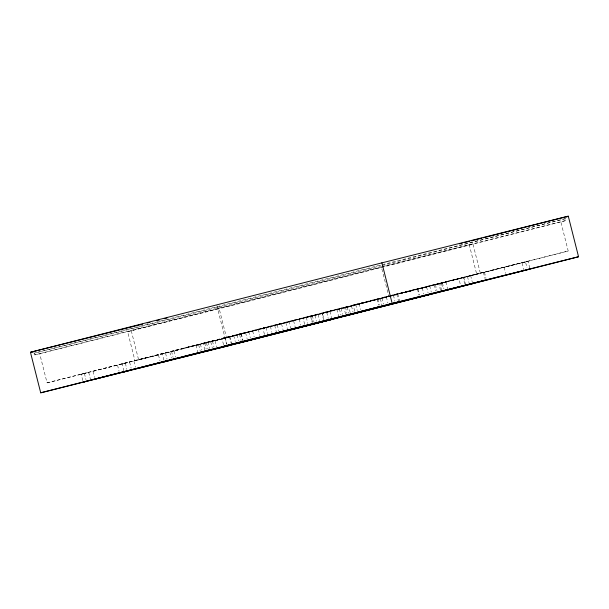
<?xml version="1.0" encoding="UTF-8"?>
<svg xmlns="http://www.w3.org/2000/svg" width="609" height="609" viewBox="0 0 609 609"><rect width="100%" height="100%" fill="white"/><g stroke="black" fill="none" stroke-linecap="round" stroke-linejoin="round"><path stroke-width="0.46" stroke-dasharray="3.04 2.28" d="M565.586 218.471L381.912 265.463M82.786 380.526L81.195 374.246L87.627 372.594M123.909 371.064L122.12 363.999L127.57 362.599M163.912 360.216L162.321 353.936L167.772 352.535M204.837 349.962L203.254 343.689L208.697 342.288M202.416 343.514L207.859 342.113L209.443 348.386M223.541 344.724L221.958 338.452L227.401 337.043M243.341 333.268L248.784 331.867L250.368 338.14M264.466 334.478L262.882 328.198L268.325 326.797M174.897 350.799L288.986 321.796L290.569 328.076M304.667 324.414L303.084 318.134L308.527 316.733M324.468 312.95L329.911 311.549L331.494 317.829M345.592 314.168L344.009 307.888L349.452 306.487L463.19 277.674L464.728 283.771M350.205 312.592L348.614 306.312L343.171 307.712M354.75 311.313L353.159 305.086L357.513 303.967M424.298 287.402L429.741 285.994L431.332 292.274M441.601 290.356L439.835 283.383L464.652 277.057M437.003 283.977L441.358 282.858L442.682 288.087M465.223 277.156L470.673 275.748L472.455 282.812M529.792 268.127L528.033 261.154L523.679 262.273M234.731 335.308L229.829 336.556L230.621 336.366M240.509 333.861L240.913 333.755L239.116 334.204M312.524 322.336L310.978 316.238L318.644 314.313M320.532 313.81L322.039 313.445L323.554 319.55M240.875 333.762L242.831 341.619M389.159 296.172L384.096 297.466M240.159 333.953L236.779 334.813M320.288 313.886L321.278 313.635M33.366 352.763L34.332 353.144L217.885 307.187L380.99 265.699M217.885 307.187L218.327 308.946L565.738 220.587L565.297 218.821L381.744 264.778L34.332 353.144L34.782 354.91L381.333 266.772L388.725 295.959L47.076 382.855L39.692 353.662M382.901 297.512L389.159 295.928M214.711 340.439L93.771 371.109M403.295 292.64L429.741 285.994M408.464 291.231L415.612 289.42M469.569 275.808L525.468 261.786L527.013 267.891M47.076 382.855L568.212 251.015L560.828 221.828M156.193 355.435L134.696 360.863M423.308 287.654L316.665 314.792M435.443 284.616L442.903 282.721M209.679 342.037L322.427 313.468L323.973 319.573M131.262 330.733L138.646 359.927L388.641 296.69M389.562 296.454L568.212 251.015M391.13 295.426L438.792 283.489L440.558 290.463M323.486 312.615L348.614 306.312M407.413 291.498L389.547 295.982M182.723 348.417L207.791 342.129M223.648 338.17L248.716 331.882M232.242 335.955L235.211 335.209M235.523 335.11L376.963 299.202M288.011 321.895L276.326 324.841M445.537 282.058L458.889 278.686L460.434 284.791M263.849 328.106L275.534 325.16M312.455 315.873L316.322 314.899M304.774 317.852L329.911 311.549M369.138 301.584L344.001 307.888M228.383 337.386L216.697 340.332M382.193 266.544L565.738 220.587M34.782 354.91L219.187 308.717L226.571 337.911M526.039 261.642L528.033 261.154M389.638 295.73L476.641 273.943L469.257 244.757M468.176 276.364L470.605 275.763M388.633 296.21L353.151 305.086M235.401 335.087L222.019 338.437M316.528 314.777L303.076 318.134M83.684 373.637L81.195 374.253M124.609 363.39L122.12 363.999M164.811 353.319L162.321 353.936M205.735 343.073L203.246 343.689M439.873 283.223L441.304 282.865M387.682 296.522L389.044 296.18M262.943 328.19L288.986 321.796M439.827 283.383L522.05 262.685L523.816 269.665M504.1 267.252L505.645 273.357M484.452 272.215L485.997 278.321M483.409 272.314L484.954 278.42M480.295 273.03L472.911 243.844L127.616 331.654L135 360.84M467.461 276.539L469.006 282.645M463.769 277.278L465.527 284.258M445.818 281.845L447.585 288.818M442.393 282.751L443.938 288.849M435.374 284.388L436.919 290.493M434.331 284.898L435.877 290.995M426.536 286.793L428.081 292.891M422.265 287.92L423.803 294.018M417.964 288.94L419.51 295.038M417.424 288.955L418.969 295.06M397.776 293.919L399.542 300.899M396.733 294.018L398.499 300.998M393.406 295.144L394.952 301.242M386.334 296.857L387.88 302.962M382.064 297.984L383.601 304.089M380.336 298.745L381.881 304.843M377.763 299.004L379.308 305.109M377.093 298.989L378.638 305.086M359.143 303.548L360.688 309.654M355.717 304.454L357.262 310.552M351.484 305.969L353.03 312.067M347.214 307.096L348.759 313.193M345.41 307.103L346.955 313.209M341.139 308.23L342.677 314.335M339.411 308.991L340.956 315.089M336.838 309.25L338.604 316.223M326.706 312.341L328.251 318.446M318.134 314.488L319.679 320.593M314.861 315.196L316.398 321.301M312.28 315.454L314.046 322.427M310.56 316.216L312.105 322.321M306.289 317.342L307.834 323.448M299.209 319.055L300.755 325.16M293.576 320.699L295.121 326.797M285.781 322.595L287.326 328.693M281.503 323.722L283.269 330.695M277.209 324.734L278.755 330.839M274.659 325.259L276.417 332.24M270.358 326.279L271.903 332.385M266.087 327.406L267.633 333.511M258.285 329.302L259.83 335.407M252.651 330.946L254.197 337.043M245.579 332.659L247.125 338.764M241.301 333.785L242.846 339.891M239.581 334.547L241.126 340.644M237.008 334.805L238.553 340.903M233.734 335.513L235.272 341.611M229.89 336.549L231.877 344.389M229.433 336.526L231.199 343.506M225.163 337.652L226.7 343.758M216.842 305.581L226.662 344.397M215.023 340.751L216.568 346.848M212.45 341.01L213.995 347.115M210.729 341.771L212.275 347.868M206.451 342.897L207.996 348.995M204.654 342.905L206.2 349.01M200.376 344.032L201.922 350.137M198.656 344.793L200.201 350.891M196.083 345.052L197.849 352.025M174.098 350.997L175.643 357.102M171.525 351.256L173.07 357.361M169.804 352.017L171.35 358.115M165.526 353.144L167.072 359.249M158.454 354.857L160 360.962M133.896 361.061L135.442 367.166M129.603 362.081L131.148 368.186M125.325 363.208L126.87 369.313M117.529 365.103L119.075 371.208M92.971 371.307L94.517 377.413M88.678 372.327L90.444 379.3M84.4 373.454L85.945 379.559"/><path stroke-width="0.91" d="M566.735 217.116L567.306 216.439M232.082 344.336L365.073 310.552M242.626 341.672L242.291 341.748M313.216 324.018L323.265 321.483M323.752 321.362L323.615 321.392M242.329 341.748L237.99 342.852M88.625 380.694L83.212 382.087L85.671 381.485M129.55 370.447L124.107 371.848L126.596 371.231M270.312 334.646L264.862 336.046L431.728 293.842L426.285 295.243M345.158 315.561L350.601 314.16L223.937 346.293L237.388 342.936M169.751 360.383L164.339 361.769L166.797 361.167M245.32 341.116L250.771 339.708L225.634 346.019M310.514 324.582L305.094 325.975L331.897 319.398L239.307 342.966M386.083 305.315L391.526 303.914L389.669 304.363M210.676 350.129L205.263 351.522L207.09 351.081M285.522 331.045L290.973 329.644L265.836 335.947M467.21 284.997L472.653 283.596L470.163 284.213M525.658 270.122L530.02 268.995L528.026 269.49M578.55 256.747L227.104 346.14L40.712 392.813L30.45 352.253L381.896 262.86L392.158 303.419L578.55 256.747L568.288 216.187L381.729 262.905M459.452 243.866L462.216 243.166M464.324 242.633L469.592 241.293M471.435 240.821L481.803 238.188M483.417 237.776L568.288 216.187M40.712 392.813L392.158 303.419M89.614 380.442L178.209 357.909M203.414 351.614L209.846 349.962L184.71 356.265M381.843 306.129L355.161 312.927L443.344 290.699L441.86 291.064M219.133 347.663L94.958 379.156M259.335 337.599L136.682 368.711M302.825 326.698L176.884 358.64M447.798 289.694L441.814 291.231L524.874 270.32M352.421 314.077L346.019 315.721L466.22 285.248M388.04 304.561L398.72 301.866M366.397 310.217L378.075 307.271M233.605 343.956L237.198 343.05M447.524 289.899L460.077 286.732M314.442 323.722L485.396 280.163M306.761 325.701L315.416 323.516M230.369 345.227L217.809 348.394M30.45 352.253L142.597 324.171M147.188 323.014L149.943 322.328M156.863 320.6L159.627 319.9M164.247 318.751L167.011 318.058M31.432 352.002L32.201 352.307"/></g></svg>
